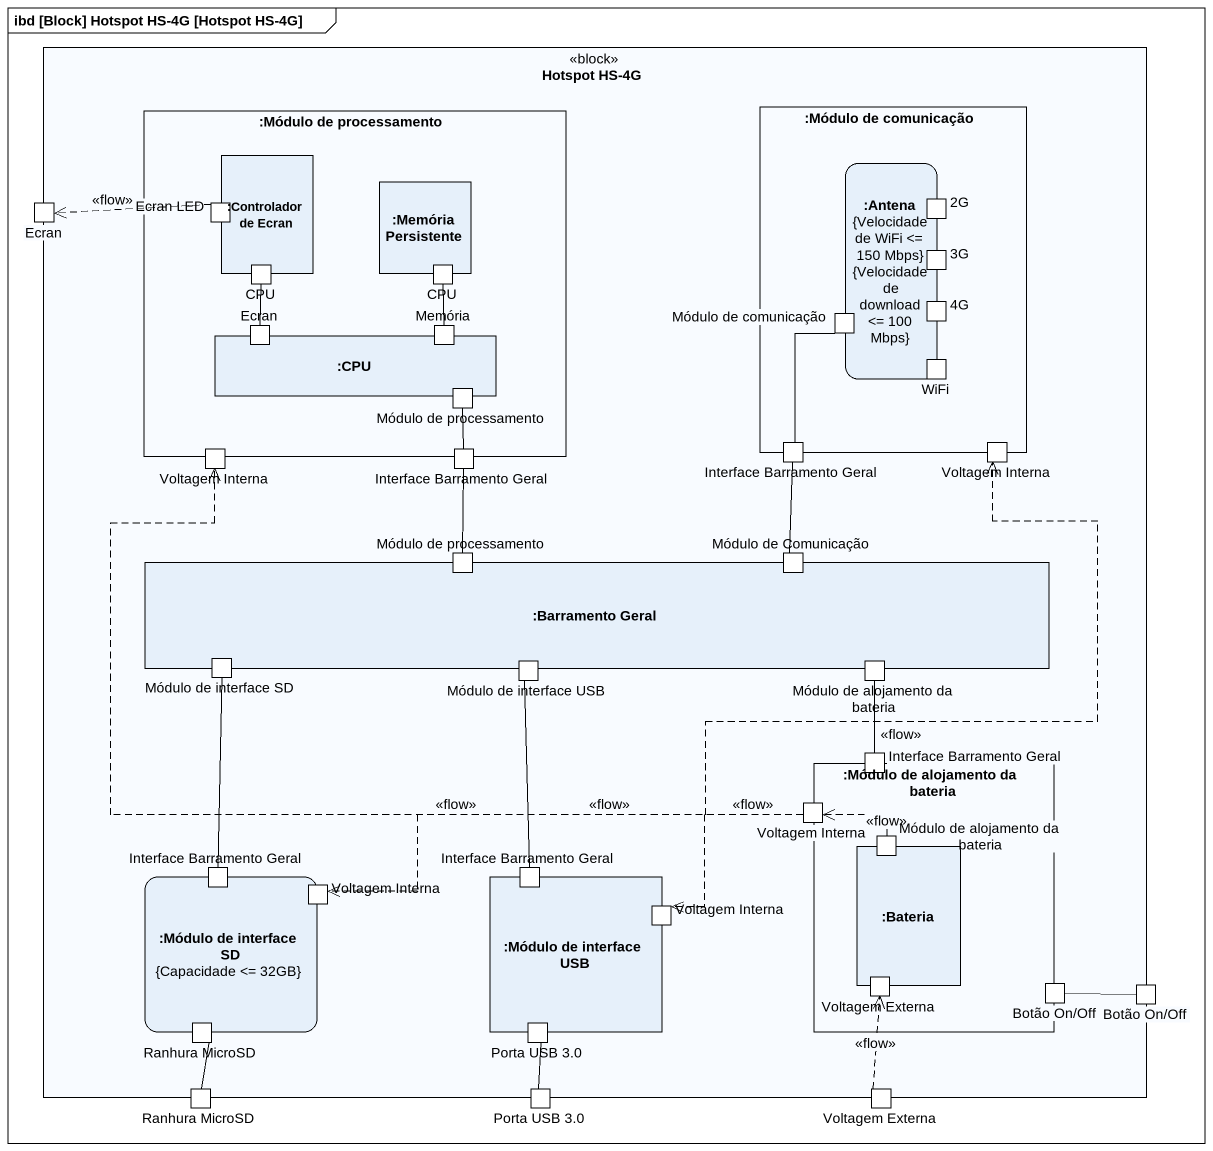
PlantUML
@startuml
mainframe ibd [Block] Hotspot HS-4G [Hotspot HS-4G]
rectangle "Hotspot HS-4G" as Hotspot_HS_4G <<block>> {
  rectangle ":Módulo de processamento" as Módulo_de_processamento {
    rectangle ":Controlador de Ecran" as Controlador_de_Ecran {
      port "Ecran LED" as Ecran_LED
      port CPU
    }
    rectangle ":Memória Persistente" as Memória_Persistente {
      port "CPU" as CPU_2
    }
    rectangle ":CPU" as CPU_3 {
      port "Ecran" as Ecran_2
      port Memória
      port "Módulo de processamento" as Módulo_de_processamento_2
    }
    port "Voltagem Interna" as Voltagem_Interna
    port "Interface Barramento Geral" as Interface_Barramento_Geral
  }
  rectangle ":Módulo de comunicação" as Módulo_de_comunicação {
    rectangle ":Antena\n{Velocidade de WiFi <= 150 Mbps}\n{Velocidade de download <= 100 Mbps}" as Antena {
      port "2G" as p2G
      port "3G" as p3G
      port "Módulo de comunicação" as Módulo_de_comunicação_2
      port "4G" as p4G
      port WiFi
    }
    port "Interface Barramento Geral" as Interface_Barramento_Geral_2
    port "Voltagem Interna" as Voltagem_Interna_2
  }
  port Ecran
  rectangle ":Barramento Geral" as Barramento_Geral {
    port "Módulo de processamento" as Módulo_de_processamento_3
    port "Módulo de Comunicação" as Módulo_de_Comunicação
    port "Módulo de interface SD" as Módulo_de_interface_SD
    port "Módulo de interface USB" as Módulo_de_interface_USB
    port "Módulo de alojamento da bateria" as Módulo_de_alojamento_da
  }
  rectangle ":Módulo de alojamento da bateria" as Módulo_de_alojamento_da_2 {
    port "Interface Barramento Geral" as Interface_Barramento_Geral_3
    port "Voltagem Interna" as Voltagem_Interna_3
    rectangle ":Bateria" as Bateria {
      port "Módulo de alojamento da bateria" as Módulo_de_alojamento_da_3
      port "Voltagem Externa" as Voltagem_Externa
    }
    port "Botão On/Off" as Botão_On_Off
  }
  rectangle ":Módulo de interface SD\n{Capacidade <= 32GB}" as Módulo_de_interface_SD_2 {
    port "Interface Barramento Geral" as Interface_Barramento_Geral_4
    port "Voltagem Interna" as Voltagem_Interna_4
    port "Ranhura MicroSD" as Ranhura_MicroSD
  }
  rectangle ":Módulo de interface USB" as Módulo_de_interface_USB_2 {
    port "Interface Barramento Geral" as Interface_Barramento_Geral_5
    port "Voltagem Interna" as Voltagem_Interna_5
    port "Porta USB 3.0" as Porta_USB_3_0
  }
  port "Botão On/Off" as Botão_On_Off_2
  port "Ranhura MicroSD" as Ranhura_MicroSD_2
  port "Porta USB 3.0" as Porta_USB_3_0_2
  port "Voltagem Externa" as Voltagem_Externa_2
}
Ecran_LED .left.> Ecran : <<flow>>
Ecran_2 -up- CPU
Memória -up- CPU_2
Interface_Barramento_Geral -up- Módulo_de_processamento_2
Interface_Barramento_Geral_2 -up- Módulo_de_comunicação_2
Módulo_de_processamento_3 -up- Interface_Barramento_Geral
Módulo_de_Comunicação -up- Interface_Barramento_Geral_2
Módulo_de_interface_SD -- Interface_Barramento_Geral_4
Interface_Barramento_Geral_3 -up- Módulo_de_alojamento_da
Voltagem_Interna_3 .left.> Voltagem_Interna : <<flow>>
Voltagem_Interna_3 .up.> Voltagem_Interna_2 : <<flow>>
Voltagem_Interna_3 .left.> Voltagem_Interna_4 : <<flow>>
Voltagem_Interna_3 ..> Voltagem_Interna_5 : <<flow>>
Interface_Barramento_Geral_5 -up- Módulo_de_interface_USB
Módulo_de_alojamento_da_3 .left.> Voltagem_Interna_3 : <<flow>>
Botão_On_Off -right- Botão_On_Off_2
Ranhura_MicroSD -- Ranhura_MicroSD_2
Porta_USB_3_0 -- Porta_USB_3_0_2
Voltagem_Externa_2 .up.> Voltagem_Externa : <<flow>>
@enduml
